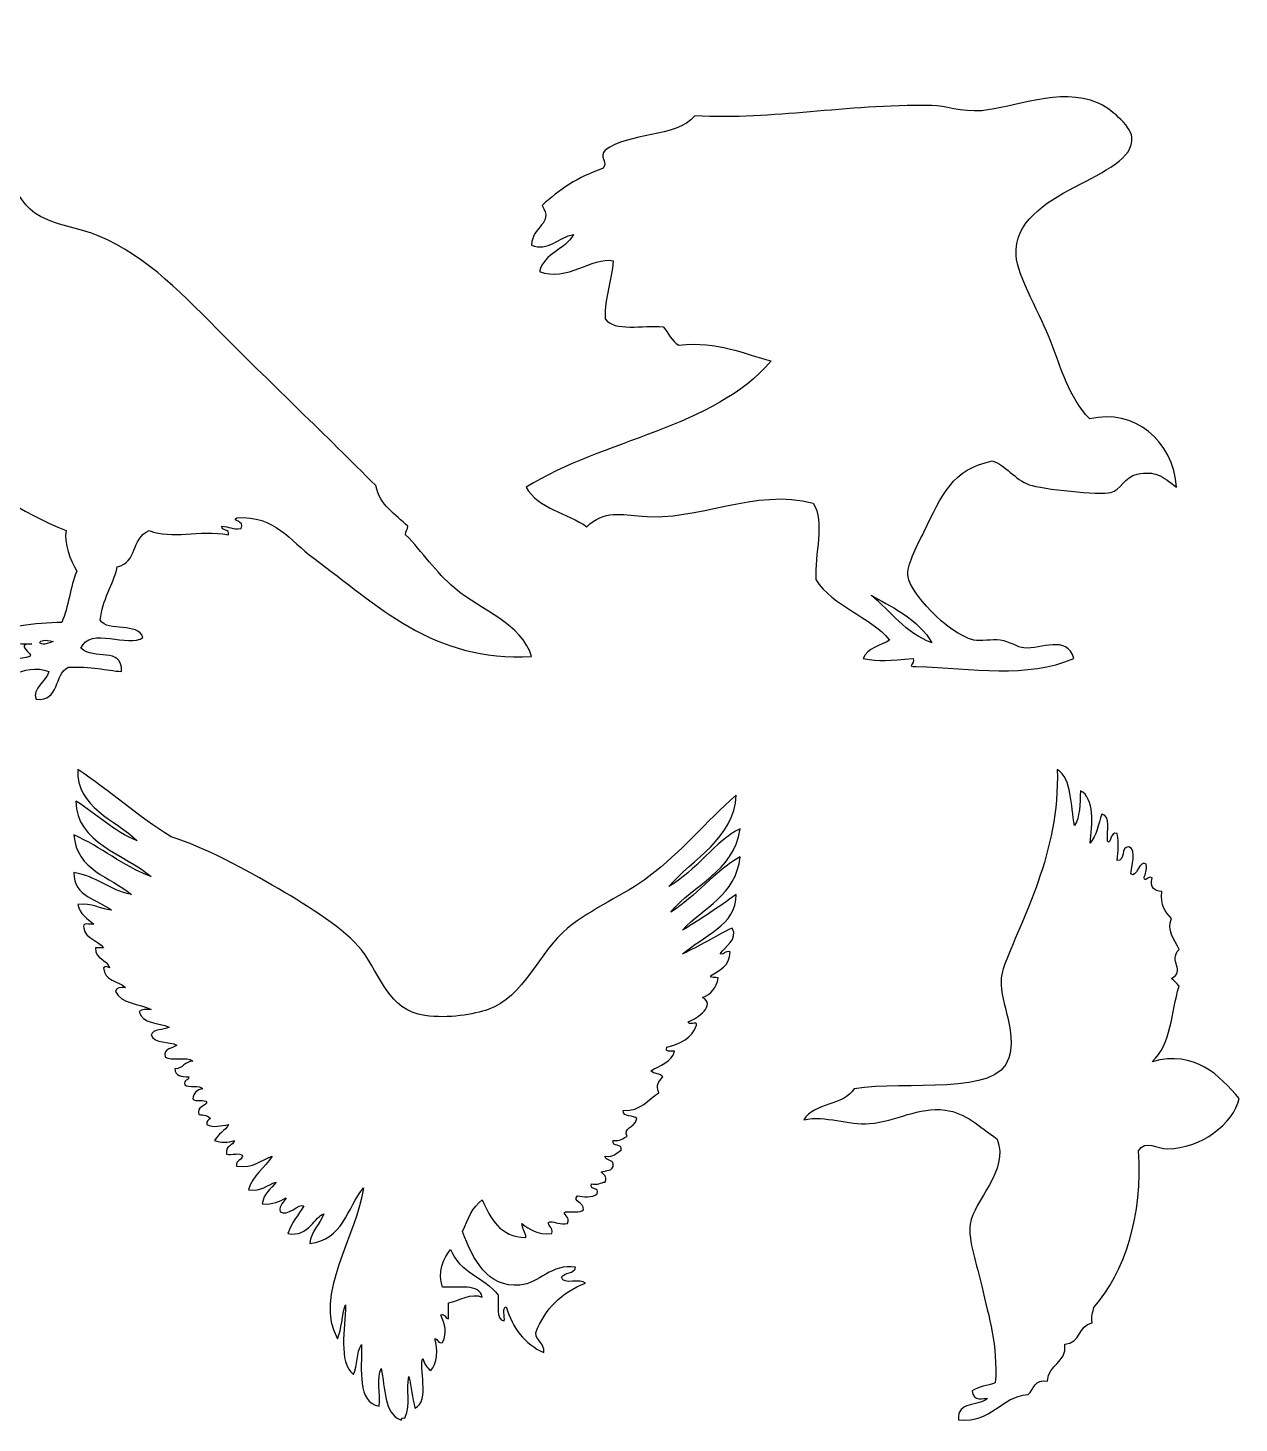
# Model space of a CAD drawing. Header units: centimetres. Extents: x -64 to 65, y -66 to 66.
# Drawn here: x -42.33 to -32.47, y 54.78 to 66.13 of the extents above; entities that cross this region are included whole.
import ezdxf

# ---------------------------------------------------------------- set-up
doc = ezdxf.new("R2010")
doc.units = ezdxf.units.CM
doc.header["$MEASUREMENT"] = 0
doc.layers.add('Layer 1', color=7, linetype='Continuous')

msp = doc.modelspace()

# ---------------------------------------------------------------- linework, layer by layer
at = {"layer": 'Layer 1'}
for points, knots in [([(-38.2288, 61.01289), (-39.03639, 60.9663), (-39.49078, 61.43929), (-40.00138, 61.81228), (-40.00138, 61.81228), (-40.20318, 61.95968), (-40.31348, 62.15865), (-40.62701, 62.14245), (-40.62701, 62.14245), (-40.68136, 62.11435), (-40.55793, 62.12086), (-40.59227, 62.05556), (-40.59227, 62.05556), (-40.66217, 62.0436), (-40.69146, 62.0722), (-40.74867, 62.07294), (-40.74867, 62.07294), (-40.7538, 62.02725), (-40.68123, 62.05926), (-40.69652, 62.00343), (-40.69652, 62.00343), (-40.93867, 62.04566), (-41.15483, 61.96467), (-41.33954, 62.03817), (-41.33954, 62.03817), (-41.49551, 61.97075), (-41.43214, 61.78044), (-41.60021, 61.74276), (-41.60021, 61.74276), (-41.63625, 61.58763), (-41.72107, 61.4813), (-41.73925, 61.30829), (-41.73925, 61.30829), (-41.67559, 61.20976), (-41.43032, 61.29281), (-41.39167, 61.16925), (-41.39167, 61.16925), (-41.50565, 61.08056), (-41.82228, 61.26167), (-41.89562, 61.08236), (-41.89562, 61.08236), (-41.79042, 60.97552), (-41.5609, 61.09966), (-41.56545, 60.8912), (-41.56545, 60.8912), (-41.68861, 60.89911), (-41.81498, 60.93671), (-41.99992, 60.92594), (-41.99992, 60.92594), (-42.11676, 60.86903), (-42.0666, 60.64508), (-42.26059, 60.66527), (-42.26059, 60.66527), (-42.29988, 60.75115), (-42.17709, 60.8091), (-42.15634, 60.8912), (-42.15634, 60.8912), (-42.36795, 60.97261), (-42.53861, 60.76446), (-42.72982, 60.87382), (-42.72982, 60.87382), (-42.66113, 60.9905), (-42.46058, 60.97534), (-42.31273, 61.01283), (-42.31273, 61.01283), (-42.27521, 61.03371), (-42.44841, 61.11787), (-42.29535, 61.11713), (-42.29535, 61.11713), (-42.41478, 61.11279), (-42.50882, 61.13107), (-42.59078, 61.15187), (-42.59078, 61.15187), (-42.55035, 61.268), (-42.25838, 61.28276), (-42.05206, 61.29091), (-42.05206, 61.29091), (-41.99711, 61.4155), (-41.98247, 61.58047), (-41.9304, 61.70797), (-41.9304, 61.70797), (-41.97972, 61.79372), (-42.03827, 61.93707), (-42.01729, 62.03814), (-42.01729, 62.03814), (-42.72926, 62.33265), (-43.4467, 62.89981), (-43.5292, 63.84548), (-43.5292, 63.84548), (-43.55637, 64.15705), (-43.4526, 64.3398), (-43.42495, 64.59274), (-43.42495, 64.59274), (-43.38074, 64.99665), (-43.59124, 65.42385), (-44.06794, 65.30524), (-44.06794, 65.30524), (-44.04423, 65.46124), (-43.89138, 65.48127), (-43.80727, 65.58329), (-43.80727, 65.58329), (-43.76261, 65.63748), (-43.75525, 65.7331), (-43.68564, 65.79183), (-43.68564, 65.79183), (-43.28871, 66.12663), (-42.86699, 65.63117), (-42.71245, 65.40951), (-42.71245, 65.40951), (-42.49631, 65.09944), (-42.47464, 64.71781), (-42.22585, 64.59274), (-42.22585, 64.59274), (-42.06234, 64.51053), (-41.8915, 64.49291), (-41.75666, 64.43632), (-41.75666, 64.43632), (-41.34277, 64.26278), (-41.05305, 63.94131), (-40.73132, 63.61955), (-40.73132, 63.61955), (-40.32447, 63.2127), (-39.91172, 62.82046), (-39.49746, 62.40308), (-39.49746, 62.40308), (-39.46161, 62.24198), (-39.33625, 62.17041), (-39.23679, 62.07288), (-39.23679, 62.07288), (-39.23457, 62.04174), (-39.25806, 62.03624), (-39.25415, 62.00337), (-39.25415, 62.00337), (-39.11858, 61.86677), (-39.01089, 61.70122), (-38.85447, 61.56892), (-38.85447, 61.56892), (-38.63441, 61.38288), (-38.30839, 61.28292), (-38.2288, 61.01289)], [0, 0, 0, 0, 0.02777778, 0.02777778, 0.02777778, 0.02777778, 0.05555556, 0.05555556, 0.05555556, 0.05555556, 0.08333333, 0.08333333, 0.08333333, 0.08333333, 0.11111111, 0.11111111, 0.11111111, 0.11111111, 0.13888889, 0.13888889, 0.13888889, 0.13888889, 0.16666667, 0.16666667, 0.16666667, 0.16666667, 0.19444444, 0.19444444, 0.19444444, 0.19444444, 0.22222222, 0.22222222, 0.22222222, 0.22222222, 0.25, 0.25, 0.25, 0.25, 0.27777778, 0.27777778, 0.27777778, 0.27777778, 0.30555556, 0.30555556, 0.30555556, 0.30555556, 0.33333333, 0.33333333, 0.33333333, 0.33333333, 0.36111111, 0.36111111, 0.36111111, 0.36111111, 0.38888889, 0.38888889, 0.38888889, 0.38888889, 0.41666667, 0.41666667, 0.41666667, 0.41666667, 0.44444444, 0.44444444, 0.44444444, 0.44444444, 0.47222222, 0.47222222, 0.47222222, 0.47222222, 0.5, 0.5, 0.5, 0.5, 0.52777778, 0.52777778, 0.52777778, 0.52777778, 0.55555556, 0.55555556, 0.55555556, 0.55555556, 0.58333333, 0.58333333, 0.58333333, 0.58333333, 0.61111111, 0.61111111, 0.61111111, 0.61111111, 0.63888889, 0.63888889, 0.63888889, 0.63888889, 0.66666667, 0.66666667, 0.66666667, 0.66666667, 0.69444444, 0.69444444, 0.69444444, 0.69444444, 0.72222222, 0.72222222, 0.72222222, 0.72222222, 0.75, 0.75, 0.75, 0.75, 0.77777778, 0.77777778, 0.77777778, 0.77777778, 0.80555556, 0.80555556, 0.80555556, 0.80555556, 0.83333333, 0.83333333, 0.83333333, 0.83333333, 0.86111111, 0.86111111, 0.86111111, 0.86111111, 0.88888889, 0.88888889, 0.88888889, 0.88888889, 0.91666667, 0.91666667, 0.91666667, 0.91666667, 0.94444444, 0.94444444, 0.94444444, 0.94444444, 1, 1, 1, 1]), ([(-33.68826, 62.94657), (-33.32525, 63.03272), (-33.01061, 62.77216), (-32.98124, 62.38954), (-32.98124, 62.38954), (-33.10419, 62.48495), (-33.15293, 62.52524), (-33.3026, 62.49664), (-33.3026, 62.49664), (-33.40253, 62.47756), (-33.43899, 62.36594), (-33.51683, 62.34667), (-33.51683, 62.34667), (-33.60417, 62.32508), (-34.0783, 62.37495), (-34.18099, 62.41094), (-34.18099, 62.41094), (-34.29619, 62.45132), (-34.37485, 62.57361), (-34.48092, 62.60377), (-34.48092, 62.60377), (-34.80781, 62.53773), (-34.89184, 62.32704), (-35.03795, 62.02534), (-35.03795, 62.02534), (-35.09888, 61.89945), (-35.17948, 61.75875), (-35.16646, 61.66111), (-35.16646, 61.66111), (-35.15085, 61.54385), (-34.8602, 61.20542), (-34.63089, 61.14695), (-34.63089, 61.14695), (-34.57673, 61.13314), (-34.48368, 61.1561), (-34.41663, 61.14695), (-34.41663, 61.14695), (-34.34019, 61.13647), (-34.27465, 61.08731), (-34.22383, 61.08266), (-34.22383, 61.08266), (-34.08111, 61.0697), (-33.87506, 61.19384), (-33.81677, 60.99699), (-33.81677, 60.99699), (-34.20272, 60.83438), (-34.63261, 60.91542), (-35.10222, 60.9327), (-35.10222, 60.9327), (-35.18435, 60.92884), (-35.11, 60.95024), (-35.12362, 60.99699), (-35.12362, 60.99699), (-35.32232, 60.98106), (-35.39712, 60.97297), (-35.53068, 60.99699), (-35.53068, 60.99699), (-35.5007, 61.0884), (-35.38812, 61.09721), (-35.31642, 61.14696), (-35.31642, 61.14696), (-35.48102, 61.34659), (-35.77627, 61.41551), (-35.91631, 61.63972), (-35.91631, 61.63972), (-35.93009, 61.84541), (-35.8391, 62.10478), (-35.93774, 62.26099), (-35.93774, 62.26099), (-36.40674, 62.38839), (-36.88976, 62.11005), (-37.3303, 62.15389), (-37.3303, 62.15389), (-37.49479, 62.17024), (-37.64269, 62.20368), (-37.7802, 62.06819), (-37.7802, 62.06819), (-37.93821, 62.18156), (-38.17713, 62.21398), (-38.27293, 62.38955), (-38.27293, 62.38955), (-37.65521, 62.77873), (-36.74025, 62.87069), (-36.28051, 63.41788), (-36.28051, 63.41788), (-36.51419, 63.47699), (-36.70382, 63.58015), (-37.03037, 63.54641), (-37.03037, 63.54641), (-37.09178, 63.57782), (-37.11694, 63.64547), (-37.1589, 63.69638), (-37.1589, 63.69638), (-37.32315, 63.71067), (-37.55977, 63.65259), (-37.63023, 63.76065), (-37.63023, 63.76065), (-37.63666, 63.94567), (-37.57729, 64.06482), (-37.56596, 64.23198), (-37.56596, 64.23198), (-37.73683, 64.26966), (-37.94106, 64.05474), (-38.16582, 64.14628), (-38.16582, 64.14628), (-38.12454, 64.29781), (-37.95556, 64.32165), (-37.88729, 64.44621), (-37.88729, 64.44621), (-38.00786, 64.42563), (-38.09615, 64.30135), (-38.23008, 64.36054), (-38.23008, 64.36054), (-38.22418, 64.52162), (-38.04469, 64.5286), (-38.14441, 64.6819), (-38.14441, 64.6819), (-38.00699, 64.80871), (-37.84985, 64.91582), (-37.65162, 64.98183), (-37.65162, 64.98183), (-37.59989, 65.02445), (-37.68726, 65.08383), (-37.63022, 65.1318), (-37.63022, 65.1318), (-37.44234, 65.2796), (-37.0556, 65.22843), (-36.9018, 65.41033), (-36.9018, 65.41033), (-36.24153, 65.37802), (-35.70379, 65.50336), (-34.97365, 65.49603), (-34.97365, 65.49603), (-34.86803, 65.49495), (-34.7351, 65.43846), (-34.56659, 65.45319), (-34.56659, 65.45319), (-34.31529, 65.47512), (-33.92453, 65.64776), (-33.62399, 65.51743), (-33.62399, 65.51743), (-33.52887, 65.47621), (-33.35554, 65.33566), (-33.34546, 65.23893), (-33.34546, 65.23893), (-33.30921, 64.88984), (-34.31423, 64.82173), (-34.28812, 64.27484), (-34.28812, 64.27484), (-34.28079, 64.12186), (-34.0727, 63.75448), (-34.00957, 63.58928), (-34.00957, 63.58928), (-33.92181, 63.3594), (-33.85831, 63.12376), (-33.68826, 62.94657)], [0, 0, 0, 0, 0.025, 0.025, 0.025, 0.025, 0.05, 0.05, 0.05, 0.05, 0.075, 0.075, 0.075, 0.075, 0.1, 0.1, 0.1, 0.1, 0.125, 0.125, 0.125, 0.125, 0.15, 0.15, 0.15, 0.15, 0.175, 0.175, 0.175, 0.175, 0.2, 0.2, 0.2, 0.2, 0.225, 0.225, 0.225, 0.225, 0.25, 0.25, 0.25, 0.25, 0.275, 0.275, 0.275, 0.275, 0.3, 0.3, 0.3, 0.3, 0.325, 0.325, 0.325, 0.325, 0.35, 0.35, 0.35, 0.35, 0.375, 0.375, 0.375, 0.375, 0.4, 0.4, 0.4, 0.4, 0.425, 0.425, 0.425, 0.425, 0.45, 0.45, 0.45, 0.45, 0.475, 0.475, 0.475, 0.475, 0.5, 0.5, 0.5, 0.5, 0.525, 0.525, 0.525, 0.525, 0.55, 0.55, 0.55, 0.55, 0.575, 0.575, 0.575, 0.575, 0.6, 0.6, 0.6, 0.6, 0.625, 0.625, 0.625, 0.625, 0.65, 0.65, 0.65, 0.65, 0.675, 0.675, 0.675, 0.675, 0.7, 0.7, 0.7, 0.7, 0.725, 0.725, 0.725, 0.725, 0.75, 0.75, 0.75, 0.75, 0.775, 0.775, 0.775, 0.775, 0.8, 0.8, 0.8, 0.8, 0.825, 0.825, 0.825, 0.825, 0.85, 0.85, 0.85, 0.85, 0.875, 0.875, 0.875, 0.875, 0.9, 0.9, 0.9, 0.9, 0.925, 0.925, 0.925, 0.925, 0.95, 0.95, 0.95, 0.95, 1, 1, 1, 1]), ([(-34.97366, 61.12555), (-35.06931, 61.30851), (-35.3323, 61.43802), (-35.46639, 61.51118), (-35.46639, 61.51118), (-35.30211, 61.38267), (-35.18937, 61.20262), (-34.97366, 61.12555)], [0, 0, 0, 0, 0.33333333, 0.33333333, 0.33333333, 0.33333333, 1, 1, 1, 1]), ([(-42.12153, 61.13452), (-42.2583, 61.17992), (-42.27171, 61.07068), (-42.12153, 61.13452), (-42.12153, 61.13452), (-42.12153, 61.13452), (-42.12153, 61.13452), (-42.12153, 61.13452)], [0, 0, 0, 0, 0.33333333, 0.33333333, 0.33333333, 0.33333333, 1, 1, 1, 1]), ([(-37.11379, 59.14255), (-36.89456, 59.26254), (-36.72985, 59.52165), (-36.53295, 59.61041), (-36.53295, 59.61041), (-36.58928, 59.25264), (-36.91384, 59.16308), (-37.09762, 58.93281), (-37.09762, 58.93281), (-36.88992, 59.06394), (-36.74662, 59.25941), (-36.53295, 59.38456), (-36.53295, 59.38456), (-36.56626, 59.06288), (-36.8336, 58.97533), (-37.00087, 58.78761), (-37.00087, 58.78761), (-36.85027, 58.87905), (-36.70507, 58.97581), (-36.56526, 59.07802), (-36.56526, 59.07802), (-36.55682, 58.82751), (-36.84572, 58.7347), (-37.00087, 58.59402), (-37.00087, 58.59402), (-36.86064, 58.65816), (-36.73817, 58.74007), (-36.59749, 58.80376), (-36.59749, 58.80376), (-36.54463, 58.71274), (-36.66009, 58.6516), (-36.6943, 58.59402), (-36.6943, 58.59402), (-36.65543, 58.58743), (-36.65922, 58.62349), (-36.61365, 58.61016), (-36.61365, 58.61016), (-36.61587, 58.49406), (-36.70038, 58.4603), (-36.77499, 58.41656), (-36.77499, 58.41656), (-36.76999, 58.39465), (-36.73459, 58.4032), (-36.71041, 58.40045), (-36.71041, 58.40045), (-36.7248, 58.31801), (-36.76804, 58.26445), (-36.8395, 58.23911), (-36.8395, 58.23911), (-36.72576, 58.18304), (-36.87779, 58.06483), (-36.95245, 58.04551), (-36.95245, 58.04551), (-36.96396, 58.00169), (-36.87636, 58.05707), (-36.88792, 58.01326), (-36.88792, 58.01326), (-36.92147, 57.90698), (-37.02048, 57.86618), (-37.12991, 57.83578), (-37.12991, 57.83578), (-37.14618, 57.78726), (-37.09398, 57.80718), (-37.06538, 57.8035), (-37.06538, 57.8035), (-37.08951, 57.70931), (-37.18685, 57.68838), (-37.25898, 57.64216), (-37.25898, 57.64216), (-37.23646, 57.61626), (-37.17937, 57.62499), (-37.1622, 57.59377), (-37.1622, 57.59377), (-37.19884, 57.55006), (-37.21752, 57.53643), (-37.19443, 57.46471), (-37.19443, 57.46471), (-37.28521, 57.41029), (-37.33482, 57.31469), (-37.48484, 57.31953), (-37.48484, 57.31953), (-37.48418, 57.26106), (-37.39925, 57.2868), (-37.37189, 57.255), (-37.37189, 57.255), (-37.39994, 57.1679), (-37.48645, 57.18581), (-37.45256, 57.1098), (-37.45256, 57.1098), (-37.48743, 57.09628), (-37.50759, 57.06805), (-37.56548, 57.07755), (-37.56548, 57.07755), (-37.57871, 57.01588), (-37.48769, 57.05853), (-37.50097, 56.9969), (-37.50097, 56.9969), (-37.53957, 56.97637), (-37.56037, 56.93798), (-37.63001, 56.94848), (-37.63001, 56.94848), (-37.62845, 56.90702), (-37.56704, 56.92541), (-37.56548, 56.88397), (-37.56548, 56.88397), (-37.55995, 56.82465), (-37.62427, 56.83518), (-37.66229, 56.81944), (-37.66229, 56.81944), (-37.64409, 56.80002), (-37.61625, 56.7902), (-37.63001, 56.73877), (-37.63001, 56.73877), (-37.6679, 56.73364), (-37.69057, 56.71329), (-37.74296, 56.72263), (-37.74296, 56.72263), (-37.75508, 56.66752), (-37.67742, 56.70215), (-37.69454, 56.64196), (-37.69454, 56.64196), (-37.73976, 56.60603), (-37.80948, 56.62048), (-37.85588, 56.62585), (-37.85588, 56.62585), (-37.90046, 56.57656), (-37.79915, 56.57529), (-37.80746, 56.5129), (-37.80746, 56.5129), (-37.83424, 56.48589), (-37.90218, 56.50007), (-37.95269, 56.49679), (-37.95269, 56.49679), (-37.99074, 56.48311), (-37.90824, 56.45705), (-37.93655, 56.39998), (-37.93655, 56.39998), (-38.00145, 56.38889), (-38.02865, 56.41543), (-38.08175, 56.41609), (-38.08175, 56.41609), (-38.12078, 56.40146), (-38.04518, 56.36849), (-38.06564, 56.31931), (-38.06564, 56.31931), (-38.18777, 56.30473), (-38.24376, 56.35627), (-38.30763, 56.39998), (-38.30763, 56.39998), (-38.30493, 56.35426), (-38.27808, 56.33275), (-38.27538, 56.28703), (-38.27538, 56.28703), (-38.49197, 56.29095), (-38.56076, 56.44261), (-38.63032, 56.59355), (-38.63032, 56.59355), (-38.71308, 56.53648), (-38.74814, 56.4317), (-38.79166, 56.33545), (-38.79166, 56.33545), (-38.70358, 56.10614), (-38.59174, 55.87751), (-38.3238, 55.89984), (-38.3238, 55.89984), (-38.17082, 55.91259), (-38.06469, 56.07878), (-37.87208, 56.04504), (-37.87208, 56.04504), (-37.88155, 55.98998), (-37.96135, 56.00522), (-37.98503, 55.96437), (-37.98503, 55.96437), (-37.97339, 55.89537), (-37.82736, 55.96069), (-37.79143, 55.91598), (-37.79143, 55.91598), (-37.98463, 55.84028), (-38.12155, 55.70828), (-38.19476, 55.51265), (-38.19476, 55.51265), (-38.19251, 55.43962), (-38.123, 55.43386), (-38.13025, 55.35131), (-38.13025, 55.35131), (-38.28609, 55.42132), (-38.38285, 55.55044), (-38.43677, 55.72236), (-38.43677, 55.72236), (-38.47283, 55.7154), (-38.44331, 55.64285), (-38.45288, 55.60944), (-38.45288, 55.60944), (-38.52561, 55.62275), (-38.49532, 55.73911), (-38.50127, 55.81918), (-38.50127, 55.81918), (-38.60988, 55.96333), (-38.82118, 56.00476), (-38.88846, 56.19023), (-38.88846, 56.19023), (-38.94222, 56.12811), (-39.00064, 55.99452), (-38.95302, 55.88371), (-38.95302, 55.88371), (-38.8274, 55.8749), (-38.65206, 55.91575), (-38.63033, 55.80306), (-38.63033, 55.80306), (-38.71685, 55.84142), (-38.8216, 55.77218), (-38.9046, 55.75464), (-38.9046, 55.75464), (-38.9046, 55.71162), (-38.9046, 55.6686), (-38.9046, 55.62558), (-38.9046, 55.62558), (-38.93664, 55.62577), (-38.92511, 55.66961), (-38.96911, 55.65783), (-38.96911, 55.65783), (-38.93535, 55.57422), (-38.91365, 55.52318), (-38.953, 55.43196), (-38.953, 55.43196), (-38.99703, 55.42021), (-38.98546, 55.46403), (-39.01751, 55.46424), (-39.01751, 55.46424), (-38.9856, 55.38436), (-38.99859, 55.2521), (-39.04979, 55.20611), (-39.04979, 55.20611), (-39.08231, 55.22736), (-39.10437, 55.25908), (-39.1143, 55.30292), (-39.1143, 55.30292), (-39.15102, 55.24424), (-39.0526, 54.95317), (-39.17883, 54.89959), (-39.17883, 54.89959), (-39.19714, 54.98346), (-39.21119, 55.0716), (-39.22722, 55.15772), (-39.22722, 55.15772), (-39.25675, 55.04538), (-39.20465, 54.93764), (-39.2595, 54.81892), (-39.2595, 54.81892), (-39.27826, 54.82157), (-39.28821, 54.81537), (-39.29178, 54.80281), (-39.29178, 54.80281), (-39.43532, 54.85284), (-39.41722, 55.06454), (-39.45312, 55.22228), (-39.45312, 55.22228), (-39.49048, 55.15211), (-39.45868, 55.01276), (-39.46923, 54.91576), (-39.46923, 54.91576), (-39.65158, 54.94852), (-39.60859, 55.20662), (-39.61441, 55.41588), (-39.61441, 55.41588), (-39.65608, 55.35537), (-39.64576, 55.24287), (-39.67897, 55.17389), (-39.67897, 55.17389), (-39.80549, 55.27856), (-39.7453, 55.54174), (-39.7435, 55.73856), (-39.7435, 55.73856), (-39.77276, 55.65487), (-39.77374, 55.54293), (-39.80801, 55.46429), (-39.80801, 55.46429), (-40.01161, 55.80536), (-39.64534, 56.31979), (-39.59827, 56.69042), (-39.59827, 56.69042), (-39.73059, 56.52696), (-39.76475, 56.26534), (-40.03388, 56.23867), (-40.03388, 56.23867), (-40.02261, 56.34569), (-39.94945, 56.39083), (-39.92093, 56.48066), (-39.92093, 56.48066), (-39.99001, 56.46346), (-40.04047, 56.28844), (-40.21134, 56.31932), (-40.21134, 56.31932), (-40.18377, 56.41007), (-40.12617, 56.47077), (-40.0823, 56.54519), (-40.0823, 56.54519), (-40.11746, 56.56948), (-40.21745, 56.45092), (-40.2759, 56.4968), (-40.2759, 56.4968), (-40.28304, 56.55771), (-40.24407, 56.57252), (-40.22748, 56.60972), (-40.22748, 56.60972), (-40.28146, 56.58302), (-40.33175, 56.55265), (-40.42108, 56.56133), (-40.42108, 56.56133), (-40.41018, 56.64724), (-40.34684, 56.68068), (-40.30813, 56.73879), (-40.30813, 56.73879), (-40.38041, 56.71426), (-40.42336, 56.66045), (-40.534, 56.67426), (-40.534, 56.67426), (-40.49926, 56.79547), (-40.40062, 56.8528), (-40.3404, 56.94853), (-40.3404, 56.94853), (-40.43435, 56.91882), (-40.48589, 56.84664), (-40.63081, 56.86788), (-40.63081, 56.86788), (-40.63843, 56.91852), (-40.58737, 56.91048), (-40.58239, 56.94853), (-40.58239, 56.94853), (-40.59438, 56.98494), (-40.67288, 56.95483), (-40.71143, 56.96467), (-40.71143, 56.96467), (-40.72339, 57.03576), (-40.65923, 57.03076), (-40.64692, 57.07759), (-40.64692, 57.07759), (-40.69378, 57.05666), (-40.76141, 57.05666), (-40.80826, 57.07759), (-40.80826, 57.07759), (-40.78043, 57.13045), (-40.72312, 57.15379), (-40.69534, 57.20665), (-40.69534, 57.20665), (-40.75455, 57.19543), (-40.81797, 57.17882), (-40.8728, 57.20665), (-40.8728, 57.20665), (-40.87351, 57.23425), (-40.86079, 57.24845), (-40.84052, 57.25504), (-40.84052, 57.25504), (-40.86042, 57.27819), (-40.89603, 57.2856), (-40.93733, 57.28732), (-40.93733, 57.28732), (-40.95101, 57.35479), (-40.89365, 57.35119), (-40.87282, 57.38413), (-40.87282, 57.38413), (-40.88287, 57.42244), (-40.97212, 57.38162), (-40.98574, 57.41638), (-40.98574, 57.41638), (-40.9786, 57.46305), (-40.95171, 57.48993), (-40.90507, 57.49705), (-40.90507, 57.49705), (-40.9306, 57.53068), (-41.01794, 57.5025), (-41.05025, 57.52933), (-41.05025, 57.52933), (-41.062, 57.57336), (-41.01821, 57.56179), (-41.018, 57.59386), (-41.018, 57.59386), (-41.07756, 57.59349), (-41.1291, 57.60106), (-41.13095, 57.65839), (-41.13095, 57.65839), (-41.06308, 57.66043), (-41.05364, 57.72086), (-40.98575, 57.7229), (-40.98575, 57.7229), (-41.03184, 57.76285), (-41.16215, 57.71859), (-41.21162, 57.75518), (-41.21162, 57.75518), (-41.22453, 57.83262), (-41.14952, 57.82215), (-41.11484, 57.85196), (-41.11484, 57.85196), (-41.17823, 57.88538), (-41.29793, 57.86246), (-41.32455, 57.93263), (-41.32455, 57.93263), (-41.31111, 57.98907), (-41.22279, 57.9707), (-41.17935, 57.99716), (-41.17935, 57.99716), (-41.26058, 58.03963), (-41.40295, 58.02095), (-41.42136, 58.12622), (-41.42136, 58.12622), (-41.40228, 58.14479), (-41.36432, 58.14448), (-41.32455, 58.14236), (-41.32455, 58.14236), (-41.41943, 58.19268), (-41.57008, 58.18723), (-41.61496, 58.28754), (-41.61496, 58.28754), (-41.61258, 58.32281), (-41.57429, 58.3222), (-41.53429, 58.31982), (-41.53429, 58.31982), (-41.59022, 58.37681), (-41.70627, 58.37369), (-41.71175, 58.48114), (-41.71175, 58.48114), (-41.69058, 58.50051), (-41.68638, 58.48741), (-41.66333, 58.48114), (-41.66333, 58.48114), (-41.68259, 58.55329), (-41.78078, 58.54655), (-41.77628, 58.64248), (-41.77628, 58.64248), (-41.75477, 58.64248), (-41.73329, 58.64248), (-41.71175, 58.64248), (-41.71175, 58.64248), (-41.75414, 58.70765), (-41.85672, 58.71262), (-41.87309, 58.8038), (-41.87309, 58.8038), (-41.88965, 58.85801), (-41.82292, 58.82891), (-41.79242, 58.83608), (-41.79242, 58.83608), (-41.84071, 58.8846), (-41.90918, 58.91294), (-41.92148, 58.99742), (-41.92148, 58.99742), (-41.80136, 59.00999), (-41.74479, 58.959), (-41.64721, 58.949), (-41.64721, 58.949), (-41.75881, 59.04174), (-41.95233, 59.05261), (-41.95373, 59.25552), (-41.95373, 59.25552), (-41.76566, 59.22848), (-41.66846, 59.11058), (-41.48587, 59.07806), (-41.48587, 59.07806), (-41.65687, 59.22432), (-41.92934, 59.26917), (-41.95373, 59.56204), (-41.95373, 59.56204), (-41.72791, 59.46518), (-41.56133, 59.3091), (-41.32452, 59.22324), (-41.32452, 59.22324), (-41.54034, 59.40572), (-41.93478, 59.49446), (-41.93759, 59.83631), (-41.93759, 59.83631), (-41.76543, 59.73421), (-41.63303, 59.59236), (-41.43745, 59.51365), (-41.43745, 59.51365), (-41.61086, 59.68486), (-41.93884, 59.78609), (-41.92145, 60.09444), (-41.92145, 60.09444), (-41.66057, 59.91971), (-41.43049, 59.71421), (-41.16318, 59.54591), (-41.16318, 59.54591), (-40.90145, 59.47032), (-40.54276, 59.27289), (-40.29201, 59.12644), (-40.29201, 59.12644), (-40.03126, 58.97423), (-39.74702, 58.79545), (-39.61439, 58.6263), (-39.61439, 58.6263), (-39.44783, 58.41389), (-39.40264, 58.13984), (-39.09813, 58.09391), (-39.09813, 58.09391), (-38.90123, 58.0642), (-38.7007, 58.10299), (-38.58185, 58.14233), (-38.58185, 58.14233), (-38.29525, 58.23716), (-38.16582, 58.61702), (-37.93653, 58.80379), (-37.93653, 58.80379), (-37.73481, 58.96807), (-37.48081, 59.06798), (-37.27507, 59.22326), (-37.27507, 59.22326), (-37.01165, 59.42209), (-36.81247, 59.66932), (-36.56522, 59.88472), (-36.56522, 59.88472), (-36.57989, 59.53249), (-36.92017, 59.36922), (-37.11379, 59.14255)], [0, 0, 0, 0, 0.00775194, 0.00775194, 0.00775194, 0.00775194, 0.01550388, 0.01550388, 0.01550388, 0.01550388, 0.02325581, 0.02325581, 0.02325581, 0.02325581, 0.03100775, 0.03100775, 0.03100775, 0.03100775, 0.03875969, 0.03875969, 0.03875969, 0.03875969, 0.04651163, 0.04651163, 0.04651163, 0.04651163, 0.05426357, 0.05426357, 0.05426357, 0.05426357, 0.0620155, 0.0620155, 0.0620155, 0.0620155, 0.06976744, 0.06976744, 0.06976744, 0.06976744, 0.07751938, 0.07751938, 0.07751938, 0.07751938, 0.08527132, 0.08527132, 0.08527132, 0.08527132, 0.09302326, 0.09302326, 0.09302326, 0.09302326, 0.10077519, 0.10077519, 0.10077519, 0.10077519, 0.10852713, 0.10852713, 0.10852713, 0.10852713, 0.11627907, 0.11627907, 0.11627907, 0.11627907, 0.12403101, 0.12403101, 0.12403101, 0.12403101, 0.13178295, 0.13178295, 0.13178295, 0.13178295, 0.13953488, 0.13953488, 0.13953488, 0.13953488, 0.14728682, 0.14728682, 0.14728682, 0.14728682, 0.15503876, 0.15503876, 0.15503876, 0.15503876, 0.1627907, 0.1627907, 0.1627907, 0.1627907, 0.17054264, 0.17054264, 0.17054264, 0.17054264, 0.17829457, 0.17829457, 0.17829457, 0.17829457, 0.18604651, 0.18604651, 0.18604651, 0.18604651, 0.19379845, 0.19379845, 0.19379845, 0.19379845, 0.20155039, 0.20155039, 0.20155039, 0.20155039, 0.20930233, 0.20930233, 0.20930233, 0.20930233, 0.21705426, 0.21705426, 0.21705426, 0.21705426, 0.2248062, 0.2248062, 0.2248062, 0.2248062, 0.23255814, 0.23255814, 0.23255814, 0.23255814, 0.24031008, 0.24031008, 0.24031008, 0.24031008, 0.24806202, 0.24806202, 0.24806202, 0.24806202, 0.25581395, 0.25581395, 0.25581395, 0.25581395, 0.26356589, 0.26356589, 0.26356589, 0.26356589, 0.27131783, 0.27131783, 0.27131783, 0.27131783, 0.27906977, 0.27906977, 0.27906977, 0.27906977, 0.28682171, 0.28682171, 0.28682171, 0.28682171, 0.29457364, 0.29457364, 0.29457364, 0.29457364, 0.30232558, 0.30232558, 0.30232558, 0.30232558, 0.31007752, 0.31007752, 0.31007752, 0.31007752, 0.31782946, 0.31782946, 0.31782946, 0.31782946, 0.3255814, 0.3255814, 0.3255814, 0.3255814, 0.33333333, 0.33333333, 0.33333333, 0.33333333, 0.34108527, 0.34108527, 0.34108527, 0.34108527, 0.34883721, 0.34883721, 0.34883721, 0.34883721, 0.35658915, 0.35658915, 0.35658915, 0.35658915, 0.36434109, 0.36434109, 0.36434109, 0.36434109, 0.37209302, 0.37209302, 0.37209302, 0.37209302, 0.37984496, 0.37984496, 0.37984496, 0.37984496, 0.3875969, 0.3875969, 0.3875969, 0.3875969, 0.39534884, 0.39534884, 0.39534884, 0.39534884, 0.40310078, 0.40310078, 0.40310078, 0.40310078, 0.41085271, 0.41085271, 0.41085271, 0.41085271, 0.41860465, 0.41860465, 0.41860465, 0.41860465, 0.42635659, 0.42635659, 0.42635659, 0.42635659, 0.43410853, 0.43410853, 0.43410853, 0.43410853, 0.44186047, 0.44186047, 0.44186047, 0.44186047, 0.4496124, 0.4496124, 0.4496124, 0.4496124, 0.45736434, 0.45736434, 0.45736434, 0.45736434, 0.46511628, 0.46511628, 0.46511628, 0.46511628, 0.47286822, 0.47286822, 0.47286822, 0.47286822, 0.48062016, 0.48062016, 0.48062016, 0.48062016, 0.48837209, 0.48837209, 0.48837209, 0.48837209, 0.49612403, 0.49612403, 0.49612403, 0.49612403, 0.50387597, 0.50387597, 0.50387597, 0.50387597, 0.51162791, 0.51162791, 0.51162791, 0.51162791, 0.51937984, 0.51937984, 0.51937984, 0.51937984, 0.52713178, 0.52713178, 0.52713178, 0.52713178, 0.53488372, 0.53488372, 0.53488372, 0.53488372, 0.54263566, 0.54263566, 0.54263566, 0.54263566, 0.5503876, 0.5503876, 0.5503876, 0.5503876, 0.55813953, 0.55813953, 0.55813953, 0.55813953, 0.56589147, 0.56589147, 0.56589147, 0.56589147, 0.57364341, 0.57364341, 0.57364341, 0.57364341, 0.58139535, 0.58139535, 0.58139535, 0.58139535, 0.58914729, 0.58914729, 0.58914729, 0.58914729, 0.59689922, 0.59689922, 0.59689922, 0.59689922, 0.60465116, 0.60465116, 0.60465116, 0.60465116, 0.6124031, 0.6124031, 0.6124031, 0.6124031, 0.62015504, 0.62015504, 0.62015504, 0.62015504, 0.62790698, 0.62790698, 0.62790698, 0.62790698, 0.63565891, 0.63565891, 0.63565891, 0.63565891, 0.64341085, 0.64341085, 0.64341085, 0.64341085, 0.65116279, 0.65116279, 0.65116279, 0.65116279, 0.65891473, 0.65891473, 0.65891473, 0.65891473, 0.66666667, 0.66666667, 0.66666667, 0.66666667, 0.6744186, 0.6744186, 0.6744186, 0.6744186, 0.68217054, 0.68217054, 0.68217054, 0.68217054, 0.68992248, 0.68992248, 0.68992248, 0.68992248, 0.69767442, 0.69767442, 0.69767442, 0.69767442, 0.70542636, 0.70542636, 0.70542636, 0.70542636, 0.71317829, 0.71317829, 0.71317829, 0.71317829, 0.72093023, 0.72093023, 0.72093023, 0.72093023, 0.72868217, 0.72868217, 0.72868217, 0.72868217, 0.73643411, 0.73643411, 0.73643411, 0.73643411, 0.74418605, 0.74418605, 0.74418605, 0.74418605, 0.75193798, 0.75193798, 0.75193798, 0.75193798, 0.75968992, 0.75968992, 0.75968992, 0.75968992, 0.76744186, 0.76744186, 0.76744186, 0.76744186, 0.7751938, 0.7751938, 0.7751938, 0.7751938, 0.78294574, 0.78294574, 0.78294574, 0.78294574, 0.79069767, 0.79069767, 0.79069767, 0.79069767, 0.79844961, 0.79844961, 0.79844961, 0.79844961, 0.80620155, 0.80620155, 0.80620155, 0.80620155, 0.81395349, 0.81395349, 0.81395349, 0.81395349, 0.82170543, 0.82170543, 0.82170543, 0.82170543, 0.82945736, 0.82945736, 0.82945736, 0.82945736, 0.8372093, 0.8372093, 0.8372093, 0.8372093, 0.84496124, 0.84496124, 0.84496124, 0.84496124, 0.85271318, 0.85271318, 0.85271318, 0.85271318, 0.86046512, 0.86046512, 0.86046512, 0.86046512, 0.86821705, 0.86821705, 0.86821705, 0.86821705, 0.87596899, 0.87596899, 0.87596899, 0.87596899, 0.88372093, 0.88372093, 0.88372093, 0.88372093, 0.89147287, 0.89147287, 0.89147287, 0.89147287, 0.89922481, 0.89922481, 0.89922481, 0.89922481, 0.90697674, 0.90697674, 0.90697674, 0.90697674, 0.91472868, 0.91472868, 0.91472868, 0.91472868, 0.92248062, 0.92248062, 0.92248062, 0.92248062, 0.93023256, 0.93023256, 0.93023256, 0.93023256, 0.9379845, 0.9379845, 0.9379845, 0.9379845, 0.94573643, 0.94573643, 0.94573643, 0.94573643, 0.95348837, 0.95348837, 0.95348837, 0.95348837, 0.96124031, 0.96124031, 0.96124031, 0.96124031, 0.96899225, 0.96899225, 0.96899225, 0.96899225, 0.97674419, 0.97674419, 0.97674419, 0.97674419, 0.98449612, 0.98449612, 0.98449612, 0.98449612, 1, 1, 1, 1]), ([(-34.51939, 54.9783), (-34.5449, 54.98282), (-34.63933, 54.94771), (-34.64531, 55.04127), (-34.64531, 55.04127), (-34.59321, 55.0731), (-34.51953, 55.08339), (-34.45642, 55.10424), (-34.45642, 55.10424), (-34.43525, 55.41637), (-34.5073, 55.62875), (-34.56662, 55.89132), (-34.56662, 55.89132), (-34.60451, 56.05922), (-34.67991, 56.26491), (-34.66102, 56.39503), (-34.66102, 56.39503), (-34.63218, 56.59392), (-34.34164, 56.82392), (-34.44065, 57.08768), (-34.44065, 57.08768), (-34.59699, 57.19621), (-34.68954, 57.29951), (-34.86568, 57.32379), (-34.86568, 57.32379), (-35.0802, 57.35337), (-35.26192, 57.23174), (-35.47959, 57.21359), (-35.47959, 57.21359), (-35.65279, 57.19914), (-35.83585, 57.28331), (-36.01482, 57.24508), (-36.01482, 57.24508), (-35.93333, 57.38396), (-35.6875, 57.35853), (-35.60556, 57.49694), (-35.60556, 57.49694), (-35.17752, 57.56674), (-34.43877, 57.42997), (-34.34622, 57.74882), (-34.34622, 57.74882), (-34.28227, 57.96906), (-34.41385, 58.18432), (-34.40916, 58.37848), (-34.40916, 58.37848), (-34.40863, 58.39991), (-34.40135, 58.45143), (-34.39339, 58.47294), (-34.39339, 58.47294), (-34.23938, 58.88916), (-33.93193, 59.41261), (-33.95262, 60.09436), (-33.95262, 60.09436), (-33.82956, 60.01803), (-33.8465, 59.80168), (-33.81096, 59.63785), (-33.81096, 59.63785), (-33.76855, 59.70564), (-33.7673, 59.81459), (-33.76373, 59.92119), (-33.76373, 59.92119), (-33.64702, 59.86388), (-33.6679, 59.64213), (-33.68499, 59.49616), (-33.68499, 59.49616), (-33.63289, 59.55421), (-33.61831, 59.64988), (-33.59059, 59.73227), (-33.59059, 59.73227), (-33.51629, 59.71732), (-33.55109, 59.59336), (-33.54336, 59.51187), (-33.54336, 59.51187), (-33.51579, 59.47025), (-33.52481, 59.59707), (-33.46462, 59.57481), (-33.46462, 59.57481), (-33.45226, 59.48117), (-33.45597, 59.44059), (-33.46462, 59.35444), (-33.46462, 59.35444), (-33.39191, 59.34994), (-33.4429, 59.46914), (-33.37022, 59.46464), (-33.37022, 59.46464), (-33.29976, 59.44313), (-33.3531, 59.29652), (-33.35445, 59.24424), (-33.35445, 59.24424), (-33.31095, 59.20209), (-33.2796, 59.37066), (-33.22853, 59.32295), (-33.22853, 59.32295), (-33.2194, 59.27186), (-33.23925, 59.24971), (-33.24425, 59.21275), (-33.24425, 59.21275), (-33.24052, 59.17216), (-33.21721, 59.23437), (-33.18131, 59.21275), (-33.18131, 59.21275), (-33.19774, 59.13337), (-33.16469, 59.10342), (-33.10262, 59.10255), (-33.10262, 59.10255), (-33.11259, 58.98719), (-33.07698, 58.9398), (-33.02388, 58.88218), (-33.02388, 58.88218), (-33.06264, 58.78518), (-33.00094, 58.71798), (-32.96091, 58.6303), (-32.96091, 58.6303), (-33.05534, 58.53534), (-32.90127, 58.46089), (-33.02388, 58.39419), (-33.02388, 58.39419), (-33.00041, 58.37564), (-32.97946, 58.35466), (-32.96091, 58.33122), (-32.96091, 58.33122), (-33.0296, 58.11603), (-33.01885, 57.8636), (-33.18131, 57.71728), (-33.18131, 57.71728), (-32.83029, 57.81354), (-32.63209, 57.60494), (-32.47294, 57.41819), (-32.47294, 57.41819), (-32.51369, 57.21335), (-32.78634, 57.01105), (-33.05539, 57.00891), (-33.05539, 57.00891), (-33.1382, 57.00825), (-33.23655, 57.08704), (-33.2915, 56.99317), (-33.2915, 56.99317), (-33.2548, 56.46519), (-33.40202, 56.00789), (-33.65358, 55.71809), (-33.65358, 55.71809), (-33.66308, 55.68041), (-33.67618, 55.64628), (-33.6693, 55.59215), (-33.6693, 55.59215), (-33.77889, 55.57056), (-33.76593, 55.42639), (-33.8897, 55.41901), (-33.8897, 55.41901), (-33.8765, 55.25886), (-34.02675, 55.26219), (-34.03138, 55.1199), (-34.03138, 55.1199), (-34.14063, 55.13996), (-34.14179, 55.05193), (-34.18881, 55.0097), (-34.18881, 55.0097), (-34.42699, 54.99073), (-34.47104, 54.77771), (-34.75549, 54.80507), (-34.75549, 54.80507), (-34.77178, 54.95787), (-34.58871, 54.91125), (-34.51939, 54.9783)], [0, 0, 0, 0, 0.02380952, 0.02380952, 0.02380952, 0.02380952, 0.04761905, 0.04761905, 0.04761905, 0.04761905, 0.07142857, 0.07142857, 0.07142857, 0.07142857, 0.0952381, 0.0952381, 0.0952381, 0.0952381, 0.11904762, 0.11904762, 0.11904762, 0.11904762, 0.14285714, 0.14285714, 0.14285714, 0.14285714, 0.16666667, 0.16666667, 0.16666667, 0.16666667, 0.19047619, 0.19047619, 0.19047619, 0.19047619, 0.21428571, 0.21428571, 0.21428571, 0.21428571, 0.23809524, 0.23809524, 0.23809524, 0.23809524, 0.26190476, 0.26190476, 0.26190476, 0.26190476, 0.28571429, 0.28571429, 0.28571429, 0.28571429, 0.30952381, 0.30952381, 0.30952381, 0.30952381, 0.33333333, 0.33333333, 0.33333333, 0.33333333, 0.35714286, 0.35714286, 0.35714286, 0.35714286, 0.38095238, 0.38095238, 0.38095238, 0.38095238, 0.4047619, 0.4047619, 0.4047619, 0.4047619, 0.42857143, 0.42857143, 0.42857143, 0.42857143, 0.45238095, 0.45238095, 0.45238095, 0.45238095, 0.47619048, 0.47619048, 0.47619048, 0.47619048, 0.5, 0.5, 0.5, 0.5, 0.52380952, 0.52380952, 0.52380952, 0.52380952, 0.54761905, 0.54761905, 0.54761905, 0.54761905, 0.57142857, 0.57142857, 0.57142857, 0.57142857, 0.5952381, 0.5952381, 0.5952381, 0.5952381, 0.61904762, 0.61904762, 0.61904762, 0.61904762, 0.64285714, 0.64285714, 0.64285714, 0.64285714, 0.66666667, 0.66666667, 0.66666667, 0.66666667, 0.69047619, 0.69047619, 0.69047619, 0.69047619, 0.71428571, 0.71428571, 0.71428571, 0.71428571, 0.73809524, 0.73809524, 0.73809524, 0.73809524, 0.76190476, 0.76190476, 0.76190476, 0.76190476, 0.78571429, 0.78571429, 0.78571429, 0.78571429, 0.80952381, 0.80952381, 0.80952381, 0.80952381, 0.83333333, 0.83333333, 0.83333333, 0.83333333, 0.85714286, 0.85714286, 0.85714286, 0.85714286, 0.88095238, 0.88095238, 0.88095238, 0.88095238, 0.9047619, 0.9047619, 0.9047619, 0.9047619, 0.92857143, 0.92857143, 0.92857143, 0.92857143, 0.95238095, 0.95238095, 0.95238095, 0.95238095, 1, 1, 1, 1])]:
    msp.add_open_spline(points, degree=3, knots=knots, dxfattribs=at)

doc.saveas('drawing.dxf')
